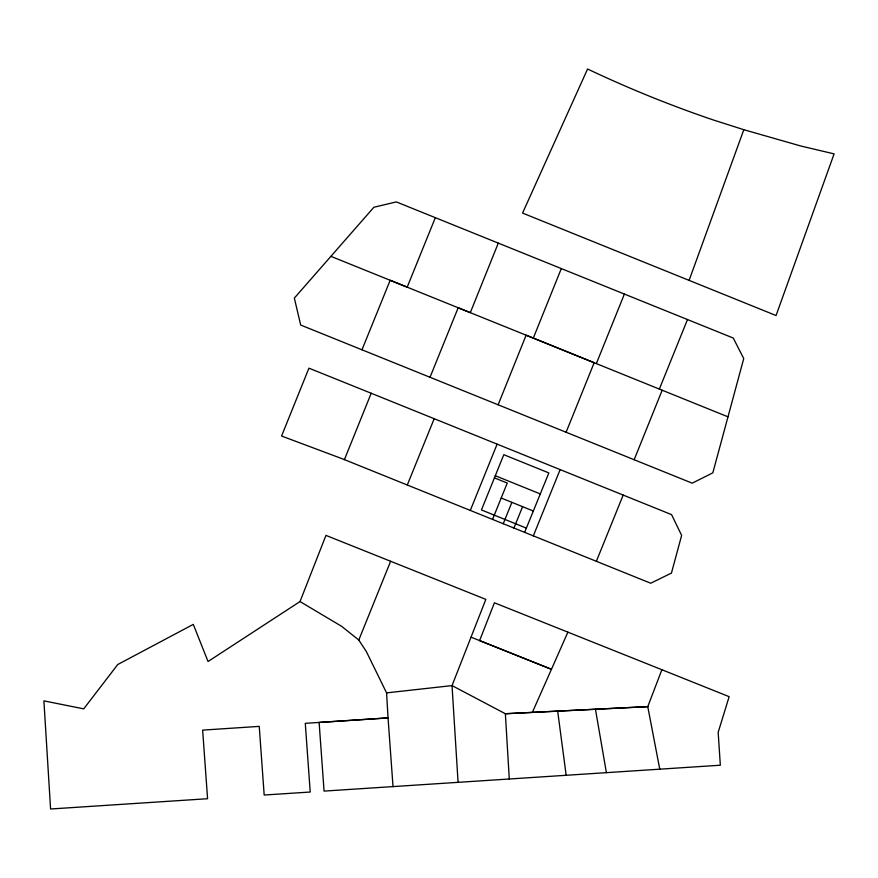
<?xml version="1.0" encoding="UTF-8"?>
<svg xmlns="http://www.w3.org/2000/svg" width="878" height="878" viewBox="0 0 878 878"><rect width="100%" height="100%" fill="white"/><g stroke="black" fill="none" stroke-linecap="round" stroke-linejoin="round"><path stroke-width="1.32" d="M727.994 416.83L712.815 472.836L692.193 483.174L300.671 325.036L294.349 298.092L373.885 207.252L396.307 201.907L733.251 338.041L743.732 358.564L727.994 416.83L526.12 335.22L498.122 404.791M689.109 280.378L743.82 129.703L800.89 146.033L834.1 153.88L776.064 315.531L522.564 213.069L587.569 69A1179.121 1179.121 0 0 0 713.046 119.88L743.82 129.703M567.868 632.182L551.45 669.31L479.618 640.578L494.424 602.791L661.891 669.727L647.766 706.636L659.762 769.194M300.024 601.551L325.957 535.393L485.852 599.378L452.027 685.597L458.075 782.342L324.059 791.1L319.12 722.462L388.043 717.897L386.572 692.885L366.324 651.509L358.795 640.018L341.685 626.365L300.024 601.551L208.042 661.518L193.281 624.379L117.762 664.514L83.717 708.853L43.9 700.874L50.584 809L207.581 798.717L202.642 730.123L259.24 726.38L264.179 795.029L310.219 792.033L305.281 723.34L388.043 717.897L393.026 786.633M498.298 243.096L470.301 312.667L390.172 280.28L361.977 349.806M566.112 432.239L594.165 362.724L533.319 338.085L561.316 268.569M344.406 459.644L371.207 393.256L671.571 514.629L681.635 535.393L671.44 573.082L650.719 583.233L342.376 458.81L281.575 436.026L308.935 368.167L371.207 393.256M358.795 640.018L390.633 561.272M470.301 510.436L497.102 444.191M492.547 519.403L507.254 483.065L494.424 477.873M503.237 523.727L511.896 502.348M513.926 528.062L522.586 506.672M524.627 532.386L548.849 472.924L503.796 454.694L481.451 509.942L526.493 528.172M596.338 363.602L624.379 294.119M533.319 535.898L560.12 469.653M659.356 389.064L687.496 319.537M634.157 459.732L662.166 390.26M596.381 561.272L623.182 495.071M435.334 217.678L407.194 287.161L330.885 256.343M430.022 377.255L458.173 307.772L533.319 338.085M407.282 485.018L434.182 418.729M532.353 712.398L551.45 669.31L471.036 637.165M386.572 692.885L452.027 685.597L505.366 713.737L647.766 706.636L505.366 713.737L509.284 779.016M458.075 782.342L720.333 765.221L718.171 732.329L729.146 696.671L661.891 669.727M495.291 475.733L540.332 493.952M501.195 498.024L533.275 510.996M595.46 709.27L606.391 772.651M557.673 711.158L566.167 775.285"/></g></svg>
